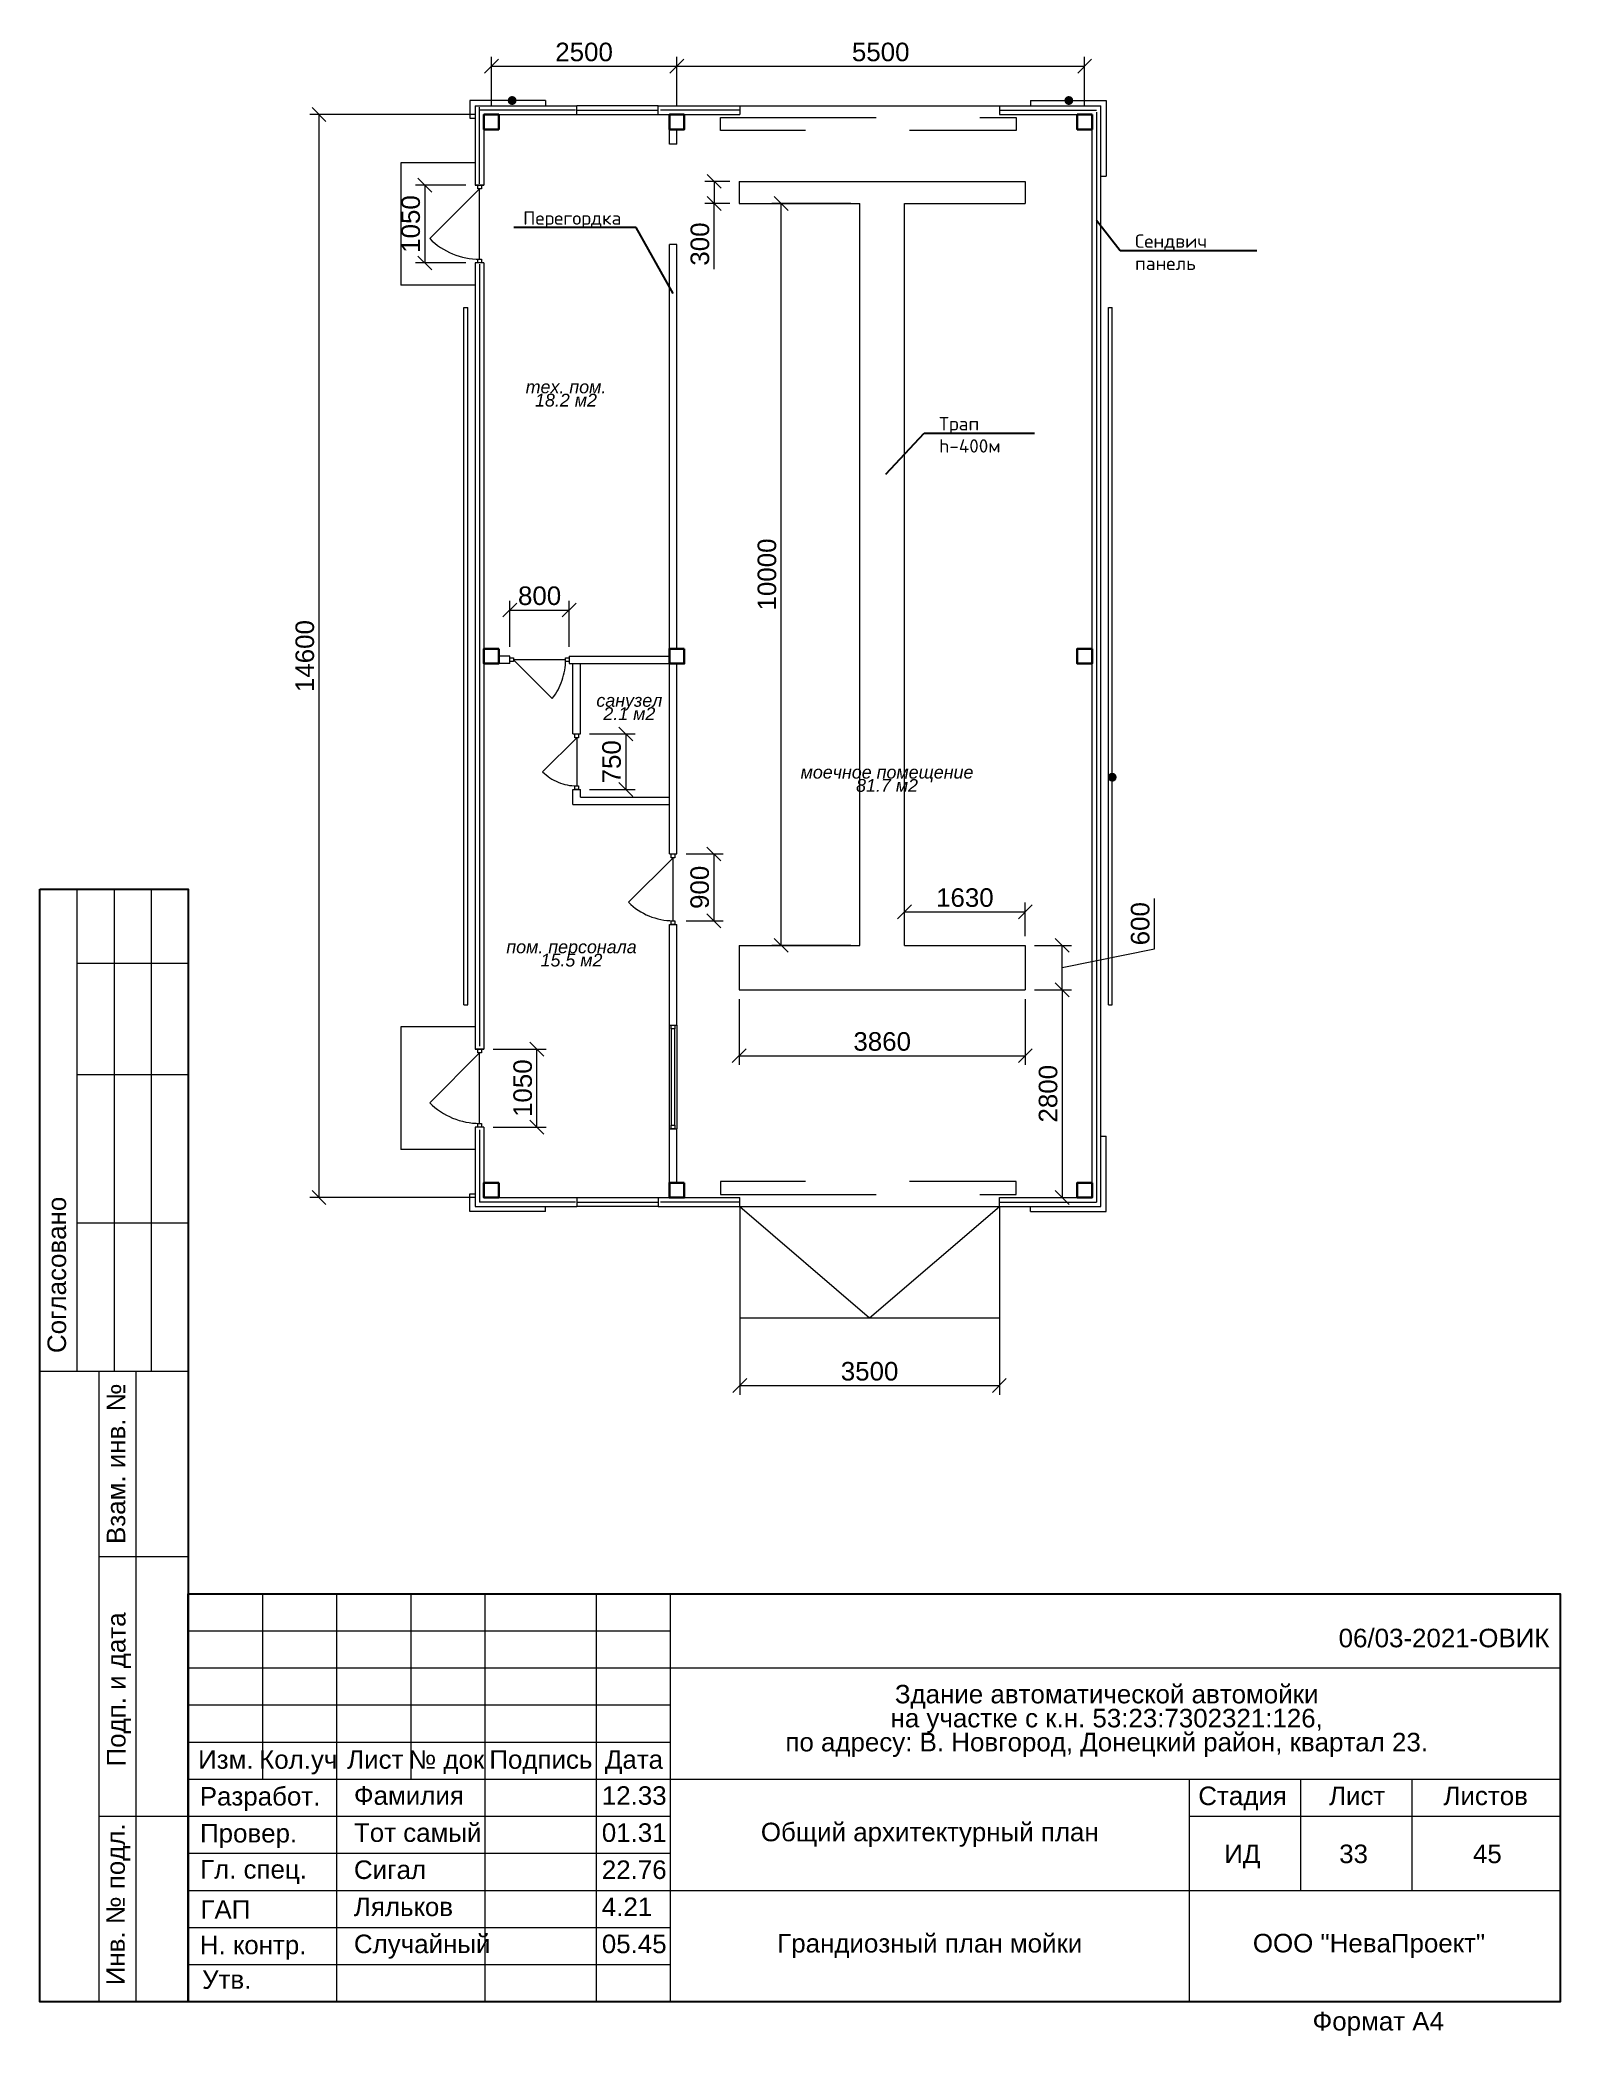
# Model space of a CAD drawing. Header units: metres. Extents: x 0 to 20.5, y -0.5 to 26.4.
import ezdxf
from ezdxf import colors
from ezdxf.entities.mleader import LeaderData, LeaderLine
from ezdxf.enums import TextEntityAlignment as Align
from ezdxf.math import Vec2, Vec3

# ---------------------------------------------------------------- set-up
doc = ezdxf.new("R2010")
doc.units = ezdxf.units.M
doc.header["$MEASUREMENT"] = 0
doc.linetypes.add('DGN Style 2', pattern=[3.4986, 2.09916, -1.39944])
doc.layers.get('Defpoints').update_dxf_attribs({"lineweight": 0})
for name, color, linetype, lineweight in [('Level 1', 7, 'Continuous', 0), ('Level 63', 7, 'Continuous', 0), ('Стены', 7, 'Continuous', 13), ('ЧЕРТЕЖ', 7, 'Continuous', 0)]:
    doc.layers.add(name, color=color, linetype=linetype, lineweight=lineweight)
doc.layers.add('YOLO_STAMP', color=1, linetype='Continuous')
doc.styles.get("Standard").update_dxf_attribs({"font": 'txt.shx', "height": 0.0025})
doc.styles.add('Style-Arial', font='arial.ttf')
doc.styles.add('Style-Arial IF', font='ariali.ttf')
doc.styles.add('Style-txt', font='txt.shx')
doc.linetypes.add('Batt', pattern='A,-0.079,[3,dgnlstyle-ARCHLSTY.shx,S=0.002488,R=0,X=0,Y=0],-0.079', length=0.158)
doc.dimstyles.new('100', dxfattribs={"dimtxt": 0.25, "dimasz": 0.1875, "dimexe": 0.125, "dimexo": 0.125, "dimgap": 0.0625, "dimtad": 1, "dimdec": 0, "dimlfac": 1000, "dimzin": 11, "dimdsep": 46, "dimtxsty": 'Style-txt', "dimblk": 'OBLIQUE', "dimcen": 0.09, "dimadec": 0, "dimazin": 3, "dimtfac": 1, "dimtdec": 0, "dimtmove": 0, "dimatfit": 3, "dimldrblk": 'TerminatorOpen', "dimfxl": 1, "dimfrac": 2, "dimtzin": 11, "dimlwd": 0, "dimlwe": 0, "dimarcsym": 0})

# ---------------------------------------------------------------- blocks, each defined once
blk = doc.blocks.new('_Oblique')
at = {"color": 0, "linetype": 'ByBlock', "lineweight": -2}
blk.add_line((0.5, 0.5), (-0.5, -0.5), dxfattribs=at)
blk = doc.blocks.new('*D88')
at = {"layer": 'Defpoints', "color": 0, "linetype": 'Continuous', "transparency": 16777216}
for p in [(5.988, 25.441), (3.763, 10.841), (5.988, 10.841)]:
    blk.add_point(p, dxfattribs=at)
at = {"layer": 'ЧЕРТЕЖ', "color": 7, "linetype": 'Continuous', "lineweight": 0, "transparency": 16777216}
for p, q in [((5.863, 25.441), (3.638, 25.441)), ((3.763, 25.441), (3.763, 10.841)), ((5.863, 10.841), (3.638, 10.841))]:
    blk.add_line(p, q, dxfattribs=at)
at = {"layer": 'ЧЕРТЕЖ', "color": 7, "linetype": 'Continuous', "lineweight": 0, "transparency": 16777216, "xscale": 0.1875, "yscale": 0.1875, "zscale": 0.1875}
for p, rotation in [((3.763, 25.441), 90), ((3.763, 10.841), 270)]:
    blk.add_blockref('_Oblique', p, dxfattribs=dict(at, rotation=rotation))
at = {"layer": 'ЧЕРТЕЖ', "color": 0, "linetype": 'Continuous', "lineweight": 0, "transparency": 16777216, "insert": (3.573, 18.141), "char_height": 0.25, "attachment_point": 5, "rotation": 90, "style": 'Style-Arial'}
blk.add_mtext('14600', dxfattribs=at)
blk = doc.blocks.new('TerminatorOpen')
at = {"color": 0, "linetype": 'ByBlock', "lineweight": -2}
for q in [(-1, 0.5), (-1, 0), (-1, -0.5)]:
    blk.add_line((0, 0), q, dxfattribs=at)
blk = doc.blocks.new('_None')
blk = doc.blocks.new('*D94')
at = {"color": 7, "lineweight": 0, "transparency": 16777216}
for p, q in [((6.088, 25.566), (6.088, 26.219)), ((8.588, 25.566), (8.588, 26.219)), ((6.088, 26.094), (8.588, 26.094))]:
    blk.add_line(p, q, dxfattribs=at)
at = {"layer": 'Defpoints', "color": 0, "transparency": 16777216}
for p in [(8.588, 26.094), (6.088, 25.441), (8.588, 25.441)]:
    blk.add_point(p, dxfattribs=at)
at = {"color": 7, "lineweight": 0, "transparency": 16777216, "xscale": 0.1875, "yscale": 0.1875, "zscale": 0.1875, "rotation": 180}
blk.add_blockref('_Oblique', (6.088, 26.094), dxfattribs=at)
at = {"color": 7, "lineweight": 0, "transparency": 16777216, "xscale": 0.1875, "yscale": 0.1875, "zscale": 0.1875}
blk.add_blockref('_Oblique', (8.588, 26.094), dxfattribs=at)
at = {"color": 0, "transparency": 16777216, "insert": (7.338, 26.284), "char_height": 0.25, "attachment_point": 5, "style": 'Style-Arial'}
blk.add_mtext('2500', dxfattribs=at)
blk = doc.blocks.new('*D95')
at = {"color": 7, "lineweight": 0, "transparency": 16777216}
for p, q in [((8.588, 25.566), (8.588, 26.219)), ((14.088, 25.566), (14.088, 26.219)), ((8.588, 26.094), (14.088, 26.094))]:
    blk.add_line(p, q, dxfattribs=at)
at = {"layer": 'Defpoints', "color": 0, "transparency": 16777216}
for p in [(14.088, 26.094), (8.588, 25.441), (14.088, 25.441)]:
    blk.add_point(p, dxfattribs=at)
at = {"color": 7, "lineweight": 0, "transparency": 16777216, "xscale": 0.1875, "yscale": 0.1875, "zscale": 0.1875, "rotation": 180}
blk.add_blockref('_Oblique', (8.588, 26.094), dxfattribs=at)
at = {"color": 7, "lineweight": 0, "transparency": 16777216, "xscale": 0.1875, "yscale": 0.1875, "zscale": 0.1875}
blk.add_blockref('_Oblique', (14.088, 26.094), dxfattribs=at)
at = {"color": 0, "transparency": 16777216, "insert": (11.338, 26.284), "char_height": 0.25, "attachment_point": 5, "style": 'Style-Arial'}
blk.add_mtext('5500', dxfattribs=at)
blk = doc.blocks.new('*D96')
at = {"color": 7, "lineweight": 0, "transparency": 16777216}
for p, q in [((9.428, 13.516), (9.428, 12.629)), ((13.288, 13.516), (13.288, 12.629)), ((9.428, 12.754), (13.288, 12.754))]:
    blk.add_line(p, q, dxfattribs=at)
at = {"layer": 'Defpoints', "color": 0, "transparency": 16777216}
for p in [(9.428, 13.641), (13.288, 13.641), (13.288, 12.754)]:
    blk.add_point(p, dxfattribs=at)
at = {"color": 7, "lineweight": 0, "transparency": 16777216, "xscale": 0.1875, "yscale": 0.1875, "zscale": 0.1875, "rotation": 180}
blk.add_blockref('_Oblique', (9.428, 12.754), dxfattribs=at)
at = {"color": 7, "lineweight": 0, "transparency": 16777216, "xscale": 0.1875, "yscale": 0.1875, "zscale": 0.1875}
blk.add_blockref('_Oblique', (13.288, 12.754), dxfattribs=at)
at = {"color": 0, "transparency": 16777216, "insert": (11.358, 12.944), "char_height": 0.25, "attachment_point": 5, "style": 'Style-Arial'}
blk.add_mtext('3860', dxfattribs=at)
blk = doc.blocks.new('*D97')
at = {"color": 7, "lineweight": 0, "transparency": 16777216}
for p, q in [((13.413, 13.641), (13.911, 13.641)), ((13.786, 13.641), (13.786, 10.841)), ((13.413, 10.841), (13.911, 10.841))]:
    blk.add_line(p, q, dxfattribs=at)
at = {"layer": 'Defpoints', "color": 0, "transparency": 16777216}
for p in [(13.288, 13.641), (13.288, 10.841), (13.786, 10.841)]:
    blk.add_point(p, dxfattribs=at)
at = {"color": 7, "lineweight": 0, "transparency": 16777216, "xscale": 0.1875, "yscale": 0.1875, "zscale": 0.1875}
for p, rotation in [((13.786, 13.641), 90), ((13.786, 10.841), 270)]:
    blk.add_blockref('_Oblique', p, dxfattribs=dict(at, rotation=rotation))
at = {"color": 0, "transparency": 16777216, "insert": (13.596, 12.241), "char_height": 0.25, "attachment_point": 5, "rotation": 90, "style": 'Style-Arial'}
blk.add_mtext('2800', dxfattribs=at)
blk = doc.blocks.new('*D98')
at = {"color": 7, "lineweight": 0, "transparency": 16777216}
for p, q in [((15.028, 14.194), (15.028, 14.872)), ((13.413, 14.241), (13.911, 14.241)), ((13.786, 13.641), (13.786, 14.241)), ((13.786, 13.941), (15.028, 14.194)), ((13.413, 13.641), (13.911, 13.641))]:
    blk.add_line(p, q, dxfattribs=at)
at = {"layer": 'Defpoints', "color": 0, "transparency": 16777216}
for p in [(13.288, 14.241), (13.786, 14.241), (13.288, 13.641)]:
    blk.add_point(p, dxfattribs=at)
at = {"color": 7, "lineweight": 0, "transparency": 16777216, "xscale": 0.1875, "yscale": 0.1875, "zscale": 0.1875}
for p, rotation in [((13.786, 14.241), 90), ((13.786, 13.641), 270)]:
    blk.add_blockref('_Oblique', p, dxfattribs=dict(at, rotation=rotation))
at = {"color": 0, "transparency": 16777216, "insert": (14.838, 14.533), "char_height": 0.25, "attachment_point": 5, "rotation": 90, "style": 'Style-Arial'}
blk.add_mtext('600', dxfattribs=at)
blk = doc.blocks.new('*D99')
at = {"color": 7, "lineweight": 0, "transparency": 16777216}
for p, q in [((11.658, 14.366), (11.658, 14.819)), ((13.288, 14.366), (13.288, 14.819)), ((11.658, 14.694), (13.288, 14.694))]:
    blk.add_line(p, q, dxfattribs=at)
at = {"layer": 'Defpoints', "color": 0, "transparency": 16777216}
for p in [(13.288, 14.694), (11.658, 14.241), (13.288, 14.241)]:
    blk.add_point(p, dxfattribs=at)
at = {"color": 7, "lineweight": 0, "transparency": 16777216, "xscale": 0.1875, "yscale": 0.1875, "zscale": 0.1875, "rotation": 180}
blk.add_blockref('_Oblique', (11.658, 14.694), dxfattribs=at)
at = {"color": 7, "lineweight": 0, "transparency": 16777216, "xscale": 0.1875, "yscale": 0.1875, "zscale": 0.1875}
blk.add_blockref('_Oblique', (13.288, 14.694), dxfattribs=at)
at = {"color": 0, "transparency": 16777216, "insert": (12.473, 14.884), "char_height": 0.25, "attachment_point": 5, "style": 'Style-Arial'}
blk.add_mtext('1630', dxfattribs=at)
blk = doc.blocks.new('*D100')
at = {"color": 7, "lineweight": 0, "transparency": 16777216}
for p, q in [((10.933, 24.241), (9.871, 24.241)), ((9.996, 14.241), (9.996, 24.241)), ((10.933, 14.241), (9.871, 14.241))]:
    blk.add_line(p, q, dxfattribs=at)
at = {"layer": 'Defpoints', "color": 0, "transparency": 16777216}
for p in [(9.996, 24.241), (11.058, 24.241), (11.058, 14.241)]:
    blk.add_point(p, dxfattribs=at)
at = {"color": 7, "lineweight": 0, "transparency": 16777216, "xscale": 0.1875, "yscale": 0.1875, "zscale": 0.1875}
for p, rotation in [((9.996, 24.241), 90), ((9.996, 14.241), 270)]:
    blk.add_blockref('_Oblique', p, dxfattribs=dict(at, rotation=rotation))
at = {"color": 0, "transparency": 16777216, "insert": (9.805, 19.241), "char_height": 0.25, "attachment_point": 5, "rotation": 90, "style": 'Style-Arial'}
blk.add_mtext('10000', dxfattribs=at)
blk = doc.blocks.new('*D101')
at = {"color": 7, "lineweight": 0, "transparency": 16777216}
for p, q in [((9.303, 24.541), (8.967, 24.541)), ((9.092, 24.541), (9.092, 24.241)), ((9.303, 24.241), (8.967, 24.241)), ((9.092, 23.358), (9.092, 24.241))]:
    blk.add_line(p, q, dxfattribs=at)
at = {"layer": 'Defpoints', "color": 0, "transparency": 16777216}
for p in [(9.428, 24.541), (9.092, 24.241), (9.428, 24.241)]:
    blk.add_point(p, dxfattribs=at)
at = {"color": 7, "lineweight": 0, "transparency": 16777216, "xscale": 0.1875, "yscale": 0.1875, "zscale": 0.1875}
for p, rotation in [((9.092, 24.541), 90), ((9.092, 24.241), 270)]:
    blk.add_blockref('_Oblique', p, dxfattribs=dict(at, rotation=rotation))
at = {"color": 0, "transparency": 16777216, "insert": (8.901, 23.696), "char_height": 0.25, "attachment_point": 5, "rotation": 90, "style": 'Style-Arial'}
blk.add_mtext('300', dxfattribs=at)
blk = doc.blocks.new('*D102')
at = {"color": 7, "lineweight": 0, "transparency": 16777216}
for p, q in [((8.713, 15.473), (9.213, 15.473)), ((9.088, 15.473), (9.088, 14.573)), ((8.713, 14.573), (9.213, 14.573))]:
    blk.add_line(p, q, dxfattribs=at)
at = {"layer": 'Defpoints', "color": 0, "transparency": 16777216}
for p in [(8.588, 15.473), (8.588, 14.573), (9.088, 14.573)]:
    blk.add_point(p, dxfattribs=at)
at = {"color": 7, "lineweight": 0, "transparency": 16777216, "xscale": 0.1875, "yscale": 0.1875, "zscale": 0.1875}
for p, rotation in [((9.088, 15.473), 90), ((9.088, 14.573), 270)]:
    blk.add_blockref('_Oblique', p, dxfattribs=dict(at, rotation=rotation))
at = {"color": 0, "transparency": 16777216, "insert": (8.898, 15.023), "char_height": 0.25, "attachment_point": 5, "rotation": 90, "style": 'Style-Arial'}
blk.add_mtext('900', dxfattribs=at)
blk = doc.blocks.new('*D103')
at = {"color": 7, "lineweight": 0, "transparency": 16777216}
for p, q in [((6.113, 12.841), (6.826, 12.841)), ((6.701, 11.791), (6.701, 12.841)), ((6.113, 11.791), (6.826, 11.791))]:
    blk.add_line(p, q, dxfattribs=at)
at = {"layer": 'Defpoints', "color": 0, "transparency": 16777216}
for p in [(5.988, 12.841), (6.701, 12.841), (5.988, 11.791)]:
    blk.add_point(p, dxfattribs=at)
at = {"color": 7, "lineweight": 0, "transparency": 16777216, "xscale": 0.1875, "yscale": 0.1875, "zscale": 0.1875}
for p, rotation in [((6.701, 12.841), 90), ((6.701, 11.791), 270)]:
    blk.add_blockref('_Oblique', p, dxfattribs=dict(at, rotation=rotation))
at = {"color": 0, "transparency": 16777216, "insert": (6.511, 12.316), "char_height": 0.25, "attachment_point": 5, "rotation": 90, "style": 'Style-Arial'}
blk.add_mtext('1050', dxfattribs=at)
blk = doc.blocks.new('*D104')
at = {"color": 7, "lineweight": 0, "transparency": 16777216}
for p, q in [((6.338, 18.266), (6.338, 18.887)), ((7.138, 18.266), (7.138, 18.887)), ((6.338, 18.762), (7.138, 18.762))]:
    blk.add_line(p, q, dxfattribs=at)
at = {"layer": 'Defpoints', "color": 0, "transparency": 16777216}
for p in [(7.138, 18.762), (6.338, 18.141), (7.138, 18.141)]:
    blk.add_point(p, dxfattribs=at)
at = {"color": 7, "lineweight": 0, "transparency": 16777216, "xscale": 0.1875, "yscale": 0.1875, "zscale": 0.1875, "rotation": 180}
blk.add_blockref('_Oblique', (6.338, 18.762), dxfattribs=at)
at = {"color": 7, "lineweight": 0, "transparency": 16777216, "xscale": 0.1875, "yscale": 0.1875, "zscale": 0.1875}
blk.add_blockref('_Oblique', (7.138, 18.762), dxfattribs=at)
at = {"color": 0, "transparency": 16777216, "insert": (6.738, 18.953), "char_height": 0.25, "attachment_point": 5, "style": 'Style-Arial'}
blk.add_mtext('800', dxfattribs=at)
blk = doc.blocks.new('*D105')
at = {"color": 7, "lineweight": 0, "transparency": 16777216}
for p, q in [((7.413, 17.091), (8.025, 17.091)), ((7.9, 17.091), (7.9, 16.341)), ((7.413, 16.341), (8.025, 16.341))]:
    blk.add_line(p, q, dxfattribs=at)
at = {"layer": 'Defpoints', "color": 0, "transparency": 16777216}
for p in [(7.288, 17.091), (7.288, 16.341), (7.9, 16.341)]:
    blk.add_point(p, dxfattribs=at)
at = {"color": 7, "lineweight": 0, "transparency": 16777216, "xscale": 0.1875, "yscale": 0.1875, "zscale": 0.1875}
for p, rotation in [((7.9, 17.091), 90), ((7.9, 16.341), 270)]:
    blk.add_blockref('_Oblique', p, dxfattribs=dict(at, rotation=rotation))
at = {"color": 0, "transparency": 16777216, "insert": (7.71, 16.716), "char_height": 0.25, "attachment_point": 5, "rotation": 90, "style": 'Style-Arial'}
blk.add_mtext('750', dxfattribs=at)
blk = doc.blocks.new('*D106')
at = {"color": 7, "lineweight": 0, "transparency": 16777216}
for p, q in [((5.743, 24.491), (5.066, 24.491)), ((5.191, 24.491), (5.191, 23.441)), ((5.743, 23.441), (5.066, 23.441))]:
    blk.add_line(p, q, dxfattribs=at)
at = {"layer": 'Defpoints', "color": 0, "transparency": 16777216}
for p in [(5.868, 24.491), (5.191, 23.441), (5.868, 23.441)]:
    blk.add_point(p, dxfattribs=at)
at = {"color": 7, "lineweight": 0, "transparency": 16777216, "xscale": 0.1875, "yscale": 0.1875, "zscale": 0.1875}
for p, rotation in [((5.191, 24.491), 90), ((5.191, 23.441), 270)]:
    blk.add_blockref('_Oblique', p, dxfattribs=dict(at, rotation=rotation))
at = {"color": 0, "transparency": 16777216, "insert": (5.001, 23.966), "char_height": 0.25, "attachment_point": 5, "rotation": 90, "style": 'Style-Arial'}
blk.add_mtext('1050', dxfattribs=at)
blk = doc.blocks.new('*D107')
at = {"color": 7, "lineweight": 0, "transparency": 16777216}
for p, q in [((9.438, 10.596), (9.438, 8.182)), ((12.938, 10.596), (12.938, 8.182)), ((9.438, 8.307), (12.938, 8.307))]:
    blk.add_line(p, q, dxfattribs=at)
at = {"layer": 'Defpoints', "color": 0, "transparency": 16777216}
for p in [(9.438, 10.721), (12.938, 10.721), (12.938, 8.307)]:
    blk.add_point(p, dxfattribs=at)
at = {"color": 7, "lineweight": 0, "transparency": 16777216, "xscale": 0.1875, "yscale": 0.1875, "zscale": 0.1875, "rotation": 180}
blk.add_blockref('_Oblique', (9.438, 8.307), dxfattribs=at)
at = {"color": 7, "lineweight": 0, "transparency": 16777216, "xscale": 0.1875, "yscale": 0.1875, "zscale": 0.1875}
blk.add_blockref('_Oblique', (12.938, 8.307), dxfattribs=at)
at = {"color": 0, "transparency": 16777216, "insert": (11.188, 8.498), "char_height": 0.25, "attachment_point": 5, "style": 'Style-Arial'}
blk.add_mtext('3500', dxfattribs=at)

msp = doc.modelspace()

# ---------------------------------------------------------------- hatches: boundary and pattern name
at = {"layer": 'ЧЕРТЕЖ', "linetype": 'Continuous', "lineweight": 0}
h = msp.add_hatch(color=7, dxfattribs=at)
edge = h.paths.add_edge_path()
edge.add_arc((6.3675, 25.631), 0.0604, 0, 360)
h = msp.add_hatch(color=7, dxfattribs=at)
edge = h.paths.add_edge_path()
edge.add_arc((13.8747, 25.631), 0.0604, 0, 360)
h = msp.add_hatch(color=7, dxfattribs=at)
edge = h.paths.add_edge_path()
edge.add_arc((14.4598, 16.508), 0.0604, 0, 360)

# ---------------------------------------------------------------- linework, layer by layer
at = {"color": 7, "linetype": 'Continuous', "lineweight": 13}
for p, q in [((6.3383, 18.141), (6.1883, 18.141)), ((6.3383, 18.041), (6.1883, 18.041)), ((6.3383, 18.041), (6.3383, 18.141))]:
    msp.add_line(p, q, dxfattribs=at)
at = {"color": 7, "linetype": 'Continuous', "lineweight": 0}
for p, q in [((1.9997, 15.0004), (1.9997, 0.0004)), ((20.4997, 5.5004), (20.4997, 0.0004))]:
    msp.add_line(p, q, dxfattribs=at)
at = {"layer": 'Level 63', "color": 7, "linetype": 'Continuous', "lineweight": 13}
for p, q in [((-0.0003, 15.0004), (1.9997, 15.0004)), ((-0.0003, 15.0004), (-0.0003, 8.5004)), ((0.4997, 15.0004), (0.4997, 8.5004)), ((0.9997, 15.0004), (0.9997, 8.5004)), ((1.4997, 15.0004), (1.4997, 8.5004)), ((0.4997, 14.0004), (1.9997, 14.0004)), ((0.4997, 12.5004), (1.9997, 12.5004)), ((0.4997, 10.5004), (1.9997, 10.5004)), ((-0.0003, 8.5004), (1.9997, 8.5004)), ((0.7997, 8.5004), (1.9997, 8.5004)), ((1.2997, 0.0004), (1.2997, 8.5004)), ((0.7997, 6.0004), (1.9997, 6.0004)), ((1.9997, 5.5004), (20.4997, 5.5004)), ((1.9997, 5.5004), (1.9997, 0.0004)), ((2.9997, 5.5004), (2.9997, 3.0004)), ((3.9997, 5.5004), (3.9997, 0.0004)), ((4.9997, 5.5004), (4.9997, 3.0004)), ((5.9997, 5.5004), (5.9997, 0.0004)), ((7.4997, 5.5004), (7.4997, 0.0004)), ((8.4997, 5.5004), (8.4997, 0.0004)), ((8.4997, 4.5004), (20.4997, 4.5004)), ((1.9997, 3.5004), (8.4997, 3.5004)), ((1.9997, 3.0004), (8.4997, 3.0004)), ((8.4997, 3.0004), (20.4997, 3.0004)), ((0.7997, 2.5004), (1.9997, 2.5004)), ((15.4997, 2.5004), (20.4997, 2.5004)), ((8.4997, 1.5004), (20.4997, 1.5004)), ((1.9997, 0.0004), (20.4997, 0.0004))]:
    msp.add_line(p, q, dxfattribs=at)
at = {"layer": 'Level 63', "color": 7, "linetype": 'Continuous', "lineweight": 0}
for p, q in [((1.9997, 5.0004), (8.4997, 5.0004)), ((1.9997, 4.5004), (8.4997, 4.5004)), ((1.9997, 4.0004), (8.4997, 4.0004)), ((1.9997, 2.5004), (8.4997, 2.5004)), ((1.9997, 2.0004), (8.4997, 2.0004)), ((1.9997, 1.5004), (8.4997, 1.5004)), ((1.9997, 1.0004), (8.4997, 1.0004)), ((1.9997, 0.5004), (8.4997, 0.5004))]:
    msp.add_line(p, q, dxfattribs=at)
at = {"layer": 'Level 63', "color": 7, "linetype": 'Continuous', "lineweight": 13, "flags": 128}
for points in [[(1.9997, 0.0004), (0.7997, 0.0004), (0.7997, 8.5004)], [(15.4997, 3.0004), (15.4997, 0.0004)], [(16.9997, 3.0004), (16.9997, 1.5004)], [(18.4997, 3.0004), (18.4997, 1.5004)]]:
    msp.add_lwpolyline(points, dxfattribs=at)
at = {"layer": 'YOLO_STAMP'}
for points in [[(-0.0003, 15.0004), (1.9997, 15.0004), (1.9997, 0.0004), (-0.0003, 0.0004)], [(1.9997, 5.5004), (20.4997, 5.5004), (20.4997, 0.0004), (1.9997, 0.0004)]]:
    msp.add_lwpolyline(points, close=True, dxfattribs=at)
at = {"layer": 'Стены', "color": 7, "linetype": 'Continuous', "lineweight": 13}
for p, q in [((5.7983, 25.631), (5.7983, 25.391)), ((6.8183, 25.631), (5.7983, 25.631)), ((6.8183, 25.631), (6.8183, 25.561)), ((13.3583, 25.631), (13.3583, 25.561)), ((13.3583, 25.631), (14.3783, 25.631)), ((14.3783, 25.631), (14.3783, 24.611)), ((5.7983, 25.391), (5.8683, 25.391)), ((5.8683, 25.561), (5.8683, 24.491)), ((5.8683, 25.561), (7.2383, 25.561)), ((5.9883, 25.441), (5.9883, 24.491)), ((5.9883, 25.441), (7.2383, 25.441)), ((7.2383, 25.441), (7.2383, 25.561)), ((8.3383, 25.441), (8.3383, 25.561)), ((8.3383, 25.561), (9.4383, 25.561)), ((8.3383, 25.441), (9.4383, 25.441)), ((9.4383, 25.561), (9.4383, 25.441)), ((12.9383, 25.561), (12.9383, 25.441)), ((12.9383, 25.561), (14.3083, 25.561)), ((12.9383, 25.441), (14.1883, 25.441)), ((14.1883, 10.841), (14.1883, 25.441)), ((14.3083, 10.721), (14.3083, 25.561)), ((8.4883, 25.041), (8.4883, 25.241)), ((8.5883, 25.041), (8.4883, 25.041)), ((8.5883, 25.041), (8.5883, 25.241)), ((5.9883, 24.491), (5.8683, 24.491)), ((5.8683, 24.491), (5.9883, 24.491)), ((14.3083, 24.611), (14.3783, 24.611)), ((8.4883, 15.4734), (8.4883, 23.691)), ((8.5883, 23.691), (8.4883, 23.691)), ((8.5883, 18.241), (8.5883, 23.691)), ((5.9883, 23.441), (5.8683, 23.441)), ((5.8683, 23.441), (5.8683, 12.841)), ((5.9883, 23.441), (5.9883, 12.841)), ((7.1383, 18.141), (8.4883, 18.141)), ((7.1383, 18.141), (7.1383, 18.041)), ((7.1383, 18.041), (8.4883, 18.041)), ((7.1883, 17.091), (7.1883, 18.041)), ((7.2883, 17.091), (7.2883, 18.041)), ((8.5883, 15.4734), (8.5883, 18.041)), ((7.1883, 17.091), (7.2883, 17.091)), ((7.1883, 16.141), (7.1883, 16.341)), ((7.1883, 16.341), (7.2883, 16.341)), ((7.2883, 16.241), (7.2883, 16.341)), ((7.2883, 16.241), (8.4883, 16.241)), ((7.1883, 16.141), (8.4883, 16.141)), ((8.4883, 15.4734), (8.5883, 15.4734)), ((8.4883, 14.5234), (8.5883, 14.5234)), ((8.4883, 13.166), (8.4883, 14.5234)), ((8.5883, 13.166), (8.5883, 14.5234)), ((8.4883, 13.166), (8.5883, 13.166)), ((5.9883, 12.841), (5.8683, 12.841)), ((5.8683, 12.841), (5.9883, 12.841)), ((5.8683, 11.791), (5.8683, 10.721)), ((5.9883, 11.791), (5.8683, 11.791)), ((5.9883, 11.791), (5.9883, 10.841)), ((8.4883, 11.041), (8.4883, 11.766)), ((8.4883, 11.766), (8.5883, 11.766)), ((8.5883, 11.041), (8.5883, 11.766)), ((14.3083, 11.671), (14.3783, 11.671)), ((14.3783, 10.651), (14.3783, 11.671)), ((5.7983, 10.651), (5.7983, 10.891)), ((5.7983, 10.891), (5.8683, 10.891)), ((5.9883, 10.841), (7.2383, 10.841)), ((7.2383, 10.841), (7.2383, 10.721)), ((8.3383, 10.841), (8.3383, 10.721)), ((8.3383, 10.841), (9.4383, 10.841)), ((9.4383, 10.721), (9.4383, 10.841)), ((12.9383, 10.721), (12.9383, 10.841)), ((12.9383, 10.841), (14.1883, 10.841)), ((6.8183, 10.651), (5.7983, 10.651)), ((5.8683, 10.721), (7.2383, 10.721)), ((6.8183, 10.651), (6.8183, 10.721)), ((8.3383, 10.721), (9.4383, 10.721)), ((12.9383, 10.721), (14.3083, 10.721)), ((13.3583, 10.651), (13.3583, 10.721)), ((13.3583, 10.651), (14.3783, 10.651))]:
    msp.add_line(p, q, dxfattribs=at)
at = {"layer": 'Стены', "color": 7, "linetype": 'Batt', "lineweight": 0, "ltscale": 0.3}
for p, q in [((5.9283, 24.5068), (5.9283, 25.5405)), ((7.2221, 25.501), (5.9283, 25.501)), ((9.4383, 25.501), (8.3668, 25.501)), ((12.9383, 25.501), (14.2475, 25.501)), ((14.2475, 25.4732), (14.2475, 10.781)), ((5.9283, 23.4235), (5.9283, 12.8819)), ((5.9283, 11.7533), (5.9283, 10.781)), ((7.2221, 10.781), (5.9283, 10.781)), ((9.4383, 10.781), (8.3668, 10.781)), ((12.9383, 10.781), (14.2475, 10.781))]:
    msp.add_line(p, q, dxfattribs=at)
at = {"layer": 'Стены', "color": 7, "linetype": 'Continuous', "lineweight": 0}
for p, q in [((8.3383, 25.561), (7.2383, 25.561)), ((7.2383, 25.501), (8.3383, 25.501)), ((7.2383, 25.441), (8.3383, 25.441)), ((9.4383, 25.561), (12.9383, 25.561)), ((4.8683, 24.791), (4.8683, 23.141)), ((5.8683, 24.791), (4.8683, 24.791)), ((9.4283, 24.541), (13.2883, 24.541)), ((5.9283, 24.441), (5.2566, 23.7692)), ((5.9283, 23.491), (5.9283, 24.441)), ((11.0583, 14.241), (11.0583, 24.241)), ((11.6583, 14.241), (11.6583, 24.241)), ((5.8683, 23.141), (4.8683, 23.141)), ((5.7183, 22.841), (5.7683, 22.841)), ((7.0883, 18.091), (6.3883, 18.091)), ((6.3883, 18.091), (6.9097, 17.5697)), ((7.2383, 17.041), (6.7787, 16.5814)), ((7.2383, 17.041), (7.2383, 16.391)), ((8.5383, 15.4234), (7.9373, 14.8223)), ((8.5383, 14.5734), (8.5383, 15.4234)), ((9.4283, 14.241), (11.0583, 14.241)), ((9.4283, 14.241), (9.4283, 13.641)), ((11.6583, 14.241), (13.2883, 14.241)), ((13.2883, 14.241), (13.2883, 13.641)), ((9.4283, 13.641), (13.2883, 13.641)), ((4.8683, 13.141), (4.8683, 11.491)), ((5.8683, 13.141), (4.8683, 13.141)), ((8.4883, 11.766), (8.4883, 13.166)), ((8.5133, 13.116), (8.5133, 11.816)), ((8.5633, 11.816), (8.5633, 13.116)), ((8.5883, 13.166), (8.5883, 11.766)), ((5.9283, 12.791), (5.2566, 12.1192)), ((5.9283, 11.841), (5.9283, 12.791)), ((5.8683, 11.491), (4.8683, 11.491)), ((7.2383, 10.841), (8.3383, 10.841)), ((7.2383, 10.781), (8.3383, 10.781)), ((8.3383, 10.721), (7.2383, 10.721)), ((9.4383, 10.721), (12.9383, 10.721)), ((9.4383, 10.721), (9.4383, 9.221)), ((12.9383, 10.721), (12.9383, 9.221)), ((9.4383, 9.221), (12.9383, 9.221))]:
    msp.add_line(p, q, dxfattribs=at)
at = {"layer": 'Стены', "color": 7, "linetype": 'Continuous', "lineweight": 0, "flags": 128}
msp.add_lwpolyline([(9.4383, 10.721), (11.1883, 9.221), (12.9383, 10.721)], dxfattribs=at)
at = {"layer": 'Стены', "color": 7, "linetype": 'DGN Style 2', "lineweight": 0}
for centre, radius, start, end in [((5.9283, 24.441), 0.95, 225, 270), ((6.2383, 18.091), 0.85, 322.16826, 0), ((7.2383, 17.041), 0.65, 225, 270), ((8.5383, 15.4234), 0.85, 225, 270), ((5.9283, 12.791), 0.95, 225, 270)]:
    msp.add_arc(centre, radius, start, end, dxfattribs=at)
at = {"layer": 'Стены', "color": 7, "linetype": 'Continuous', "lineweight": 30}
for points in [[(6.1883, 25.441), (5.9883, 25.441), (5.9883, 25.241), (6.1883, 25.241)], [(8.6883, 25.441), (8.4883, 25.441), (8.4883, 25.241), (8.6883, 25.241)], [(14.1883, 25.441), (13.9883, 25.441), (13.9883, 25.241), (14.1883, 25.241)], [(6.1883, 18.241), (5.9883, 18.241), (5.9883, 18.041), (6.1883, 18.041)], [(8.6883, 18.241), (8.4883, 18.241), (8.4883, 18.041), (8.6883, 18.041)], [(14.1883, 18.241), (13.9883, 18.241), (13.9883, 18.041), (14.1883, 18.041)], [(6.1883, 11.041), (5.9883, 11.041), (5.9883, 10.841), (6.1883, 10.841)], [(8.6883, 11.041), (8.4883, 11.041), (8.4883, 10.841), (8.6883, 10.841)], [(14.1883, 11.041), (13.9883, 11.041), (13.9883, 10.841), (14.1883, 10.841)]]:
    msp.add_3dface(points, dxfattribs=at)
at = {"layer": 'Стены', "color": 7, "linetype": 'DGN Style 2', "lineweight": 0}
for points in [[(9.1783, 25.4007), (13.1634, 25.4007), (13.1634, 25.2265), (9.1783, 25.2265)], [(9.1783, 10.8812), (13.1634, 10.8812), (13.1634, 11.0555), (9.1783, 11.0555)]]:
    msp.add_3dface(points, dxfattribs=at)
at = {"layer": 'Стены', "color": 7, "linetype": 'Continuous', "lineweight": 13}
for points in [[(5.9533, 24.491), (5.9533, 24.441), (5.9033, 24.441), (5.9033, 24.491)], [(5.9533, 23.491), (5.9533, 23.441), (5.9033, 23.441), (5.9033, 23.491)], [(6.3383, 18.116), (6.3883, 18.116), (6.3883, 18.066), (6.3383, 18.066)], [(7.0883, 18.116), (7.1383, 18.116), (7.1383, 18.066), (7.0883, 18.066)], [(7.2133, 17.091), (7.2633, 17.091), (7.2633, 17.041), (7.2133, 17.041)], [(7.2133, 16.391), (7.2633, 16.391), (7.2633, 16.341), (7.2133, 16.341)], [(8.5633, 15.4734), (8.5633, 15.4234), (8.5133, 15.4234), (8.5133, 15.4734)], [(8.5633, 14.5734), (8.5633, 14.5234), (8.5133, 14.5234), (8.5133, 14.5734)], [(8.5633, 13.166), (8.5633, 13.116), (8.5133, 13.116), (8.5133, 13.166)], [(5.9533, 12.841), (5.9533, 12.791), (5.9033, 12.791), (5.9033, 12.841)], [(5.9533, 11.841), (5.9533, 11.791), (5.9033, 11.791), (5.9033, 11.841)], [(8.5633, 11.816), (8.5633, 11.766), (8.5133, 11.766), (8.5133, 11.816)]]:
    msp.add_3dface(points, dxfattribs=at)
at = {"layer": 'ЧЕРТЕЖ', "color": 7, "linetype": 'Continuous', "lineweight": 0}
for p, q in [((9.4283, 24.541), (9.4283, 24.241)), ((13.2883, 24.541), (13.2883, 24.241)), ((9.4283, 24.241), (11.0583, 24.241)), ((11.6583, 24.241), (13.2883, 24.241)), ((5.7683, 13.441), (5.7683, 22.841)), ((14.4083, 22.841), (14.4583, 22.841)), ((14.4083, 13.441), (14.4083, 22.841)), ((5.7183, 13.441), (5.7683, 13.441)), ((14.4083, 13.441), (14.4583, 13.441))]:
    msp.add_line(p, q, dxfattribs=at)
at = {"layer": 'ЧЕРТЕЖ', "color": 7, "linetype": 'Continuous', "lineweight": 13}
for p, q in [((5.7183, 13.441), (5.7183, 22.841)), ((14.4583, 13.441), (14.4583, 22.841))]:
    msp.add_line(p, q, dxfattribs=at)

# ---------------------------------------------------------------- texts
at = {"color": 7, "linetype": 'Continuous', "lineweight": 0, "style": 'Style-Arial'}
for s, p in [('Фамилия', (4.2344, 2.7795)), ('12.33', (7.5772, 2.7795)), ('Тот самый', (4.2344, 2.2795)), ('01.31', (7.5772, 2.2795)), ('Сигал', (4.2344, 1.7795)), ('22.76', (7.5772, 1.7795)), ('Ляльков', (4.2344, 1.2795)), ('4.21', (7.5772, 1.2795)), ('Случайный', (4.2344, 0.7795)), ('05.45', (7.5772, 0.7795))]:
    msp.add_text(s, height=0.25, dxfattribs=at).set_placement(p, align=Align.MIDDLE_LEFT)
at = {"color": 7, "linetype": 'Continuous', "lineweight": 0, "insert": (18.9345, 5.0631), "char_height": 0.25, "attachment_point": 5, "line_spacing_factor": 0.776524, "style": 'Style-Arial'}
msp.add_mtext('\\P06/03-2021-ОВИК', dxfattribs=at)
at = {"color": 18, "linetype": 'Continuous', "lineweight": 0, "true_color": 0x000000, "insert": (14.3857, 3.7858), "char_height": 0.25, "attachment_point": 5, "line_spacing_factor": 0.776524, "style": 'Style-Arial'}
msp.add_mtext('Здание автоматической автомойки \\Pна участке с к.н. 53:23:7302321:126, \\Pпо адресу: В. Новгород, Донецкий район, квартал 23.', dxfattribs=at)
at = {"color": 18, "linetype": 'Continuous', "lineweight": 0, "true_color": 0x000000, "char_height": 0.25, "width": 7, "attachment_point": 5, "line_spacing_factor": 0.776524, "style": 'Style-Arial'}
for s, insert in [('Общий архитектурный план', (11.9997, 2.2504)), ('Грандиозный план мойки', (11.9997, 0.7504))]:
    msp.add_mtext(s, dxfattribs=dict(at, insert=insert))
at = {"layer": 'Level 1', "color": 7, "linetype": 'Continuous', "lineweight": 0, "char_height": 0.1725, "attachment_point": 5, "line_spacing_factor": 0.621037, "style": 'Style-Arial IF'}
for s, insert in [('тех. пом.\\P18.2 м2', (7.0941, 21.6797)), ('санузел\\P2.1 м2', (7.9484, 17.4545)), ('моечное помещение\\P81.7 м2', (11.4234, 16.4853)), ('пом. персонала\\P15.5 м2', (7.1683, 14.1307))]:
    msp.add_mtext(s, dxfattribs=dict(at, insert=insert))
at = {"layer": 'Level 63', "color": 7, "linetype": 'Continuous', "lineweight": 0, "style": 'Style-Arial'}
for s, p in [('Согласовано', (0.227, 9.7983)), ('Взам. инв. №', (1.0252, 7.2525)), ('Подп. и дата', (1.0289, 4.2098)), ('Инв. № подл.', (1.0197, 1.3128))]:
    msp.add_text(s, height=0.25002, rotation=90, dxfattribs=at).set_placement(p, align=Align.MIDDLE_CENTER)
for s, p in [('Изм.', (2.5067, 3.2654)), ('Кол.уч', (3.4841, 3.2654)), ('Лист', (4.5225, 3.2654)), ('№ док', (5.4814, 3.2654)), ('Подпись', (6.7554, 3.2654)), ('Дата', (8.0108, 3.2654)), ('Разработ.', (2.9686, 2.7694)), ('Стадия', (16.2181, 2.7754)), ('Лист', (17.7625, 2.7754)), ('Листов', (19.496, 2.7754)), ('Провер.', (2.814, 2.2717)), ('Гл. спец.', (2.8803, 1.7845)), ('ИД', (16.2148, 1.9933)), ('33', (17.7148, 1.9933)), ('45', (19.5189, 1.9933)), ('ГАП', (2.5009, 1.243)), ('Н. контр.', (2.8752, 0.7654)), ('ООО "НеваПроект"', (17.9226, 0.7899)), ('Утв.', (2.5192, 0.2986))]:
    msp.add_text(s, height=0.25, dxfattribs=at).set_placement(p, align=Align.MIDDLE_CENTER)
at = {"layer": 'ЧЕРТЕЖ', "color": 7, "linetype": 'Continuous', "lineweight": 0, "insert": (18.0478, -0.3007), "char_height": 0.25, "attachment_point": 5, "line_spacing_factor": 1.214483, "style": 'Style-Arial'}
msp.add_mtext('Формат А4', dxfattribs=at)

# ---------------------------------------------------------------- dimensions: what is measured, and where the dimension line sits
for base, p1, p2, picture, middle in [((8.5883, 26.0937), (6.0883, 25.441), (8.5883, 25.441), '*D94', (7.3383, 26.2838)), ((14.0883, 26.0937), (8.5883, 25.441), (14.0883, 25.441), '*D95', (11.3383, 26.2838)), ((7.1383, 18.7624), (6.3383, 18.141), (7.1383, 18.141), '*D104', (6.7383, 18.9526)), ((13.2883, 14.6942), (11.6583, 14.241), (13.2883, 14.241), '*D99', (12.4733, 14.8844)), ((13.2883, 12.7538), (9.4283, 13.641), (13.2883, 13.641), '*D96', (11.3583, 12.9441)), ((12.9383, 8.3073), (9.4383, 10.721), (12.9383, 10.721), '*D107', (11.1883, 8.4976))]:
    dim = msp.add_linear_dim(base=base, p1=p1, p2=p2, dimstyle='100', override={"dimtxsty": 'Style-Arial', "dimclrd": 7, "dimclre": 7, "dimtofl": 0, "dimtmove": 1, "dimfrac": 0})
    dim.commit()
    dim.dimension.update_dxf_attribs({"geometry": picture, "text_midpoint": middle})
for base, p1, p2, picture, middle in [((5.1907, 23.441), (5.8683, 24.491), (5.8683, 23.441), '*D106', (5.0006, 23.966)), ((9.9956, 24.241), (11.0583, 14.241), (11.0583, 24.241), '*D100', (9.8055, 19.241)), ((7.8999, 16.341), (7.2883, 17.091), (7.2883, 16.341), '*D105', (7.7097, 16.716)), ((9.0884, 14.5734), (8.5883, 15.4734), (8.5883, 14.5734), '*D102', (8.8983, 15.0234)), ((13.7857, 10.841), (13.2883, 13.641), (13.2883, 10.841), '*D97', (13.5955, 12.241)), ((6.7007, 12.841), (5.9883, 11.791), (5.9883, 12.841), '*D103', (6.5106, 12.316))]:
    dim = msp.add_linear_dim(base=base, p1=p1, p2=p2, angle=90, dimstyle='100', override={"dimtxsty": 'Style-Arial', "dimclrd": 7, "dimclre": 7, "dimtofl": 0, "dimtmove": 1, "dimfrac": 0})
    dim.commit()
    dim.dimension.update_dxf_attribs({"geometry": picture, "text_midpoint": middle})
for base, p1, p2, picture, middle in [((9.0917, 24.241), (9.4283, 24.541), (9.4283, 24.241), '*D101', (9.0917, 23.6961)), ((13.7857, 14.241), (13.2883, 13.641), (13.2883, 14.241), '*D98', (15.0283, 14.2566))]:
    dim = msp.add_linear_dim(base=base, p1=p1, p2=p2, angle=90, dimstyle='100', override={"dimtxsty": 'Style-Arial', "dimclrd": 7, "dimclre": 7, "dimtofl": 0, "dimtmove": 1, "dimfrac": 0})
    dim.commit()
    dim.dimension.update_dxf_attribs({"geometry": picture, "text_midpoint": middle, "dimtype": 160})
at = {"layer": 'ЧЕРТЕЖ', "color": 7, "linetype": 'Continuous', "lineweight": 0}
dim = msp.add_linear_dim(base=(3.7628, 10.841), p1=(5.9883, 25.441), p2=(5.9883, 10.841), angle=90, dimstyle='100', override={"dimtxsty": 'Style-Arial', "dimclrd": 7, "dimclre": 7, "dimtofl": 0, "dimtmove": 1, "dimfrac": 0}, dxfattribs=at)
dim.commit()
dim.dimension.update_dxf_attribs({"geometry": '*D88', "text_midpoint": (3.5727, 18.141)})

# ---------------------------------------------------------------- leaders
ml = msp.add_multileader_mtext('Standard')
ml.set_content('Перегордка', color=256)
ml.set_leader_properties()
ml.set_arrow_properties(name='NONE')
ml.build(insert=Vec2(0, 0))
ml.multileader.update_dxf_attribs({"text_left_attachment_type": 6, "text_right_attachment_type": 6, "dogleg_length": 0.36, "arrow_head_size": 0.18})
ctx = ml.context
ctx.base_point, ctx.char_height, ctx.arrow_head_size, ctx.landing_gap_size, ctx.plane_origin = Vec3(6.0406, 23.9201), 0.18, 0.18, 0.09, Vec3(8.5383, 23.0302)
ctx.left_attachment, ctx.right_attachment, ctx.text_align_type = 6, 6, 2
notes = []
notes.append((ctx, [(1, (1, 1, 0), (8.0405, 23.9201), (-1, 0), 0.1099, [(0, [(8.5383, 23.0302)], 0, [])])]))
ctx.mtext.insert, ctx.mtext.width, ctx.mtext.alignment, ctx.mtext.flow_direction = Vec3(7.8406, 24.1361), 1.779633, 3, 5
ml = msp.add_multileader_mtext('Standard')
ml.set_content('Сендвич панель', color=256)
ml.set_leader_properties()
ml.set_arrow_properties(name='NONE')
ml.build(insert=Vec2(0, 0))
ml.multileader.update_dxf_attribs({"text_left_attachment_type": 6, "text_right_attachment_type": 6, "dogleg_length": 0.36, "arrow_head_size": 0.18})
ctx = ml.context
ctx.base_point, ctx.char_height, ctx.arrow_head_size, ctx.landing_gap_size, ctx.plane_origin = Vec3(14.6776, 23.6096), 0.18, 0.18, 0.09, Vec3(14.2461, 24.0184)
ctx.left_attachment, ctx.right_attachment = 6, 6
notes.append((ctx, [(0, (1, 1, 0), (14.5677, 23.6096), (1, 0), 0.1099, [(0, [(14.2461, 24.0184)], 0, [])])]))
ctx.mtext.insert, ctx.mtext.width, ctx.mtext.flow_direction = Vec3(14.7676, 23.8256), 1.625054, 5
ml = msp.add_multileader_mtext('Standard')
ml.set_content('Трап h-400м', color=256)
ml.set_leader_properties()
ml.set_arrow_properties(name='NONE')
ml.build(insert=Vec2(0, 0))
ml.multileader.update_dxf_attribs({"text_left_attachment_type": 6, "text_right_attachment_type": 6, "dogleg_length": 0.36, "arrow_head_size": 0.18})
ctx = ml.context
ctx.base_point, ctx.char_height, ctx.arrow_head_size, ctx.landing_gap_size, ctx.plane_origin = Vec3(12.0351, 21.1481), 0.18, 0.18, 0.09, Vec3(11.4057, 20.5916)
ctx.left_attachment, ctx.right_attachment = 6, 6
notes.append((ctx, [(0, (1, 1, 0), (11.9252, 21.1481), (1, 0), 0.1099, [(0, [(11.4057, 20.5916)], 0, [])])]))
ctx.mtext.insert, ctx.mtext.width, ctx.mtext.flow_direction = Vec3(12.1251, 21.3641), 1.27391, 5
for ctx, leaders in notes:
    for number, flags, end, landing, length, lines in leaders:
        leader = LeaderData()
        leader.index, (leader.has_last_leader_line, leader.has_dogleg_vector, leader.attachment_direction) = number, flags
        leader.last_leader_point, leader.dogleg_vector, leader.dogleg_length = Vec3(end), Vec3(landing), length
        for number, points, colour, breaks in lines:
            line = LeaderLine()
            line.index, line.vertices, line.color, line.breaks = number, Vec3.list(points), colors.encode_raw_color(colour), breaks
            leader.lines.append(line)
        ctx.leaders.append(leader)

doc.saveas('drawing.dxf')
